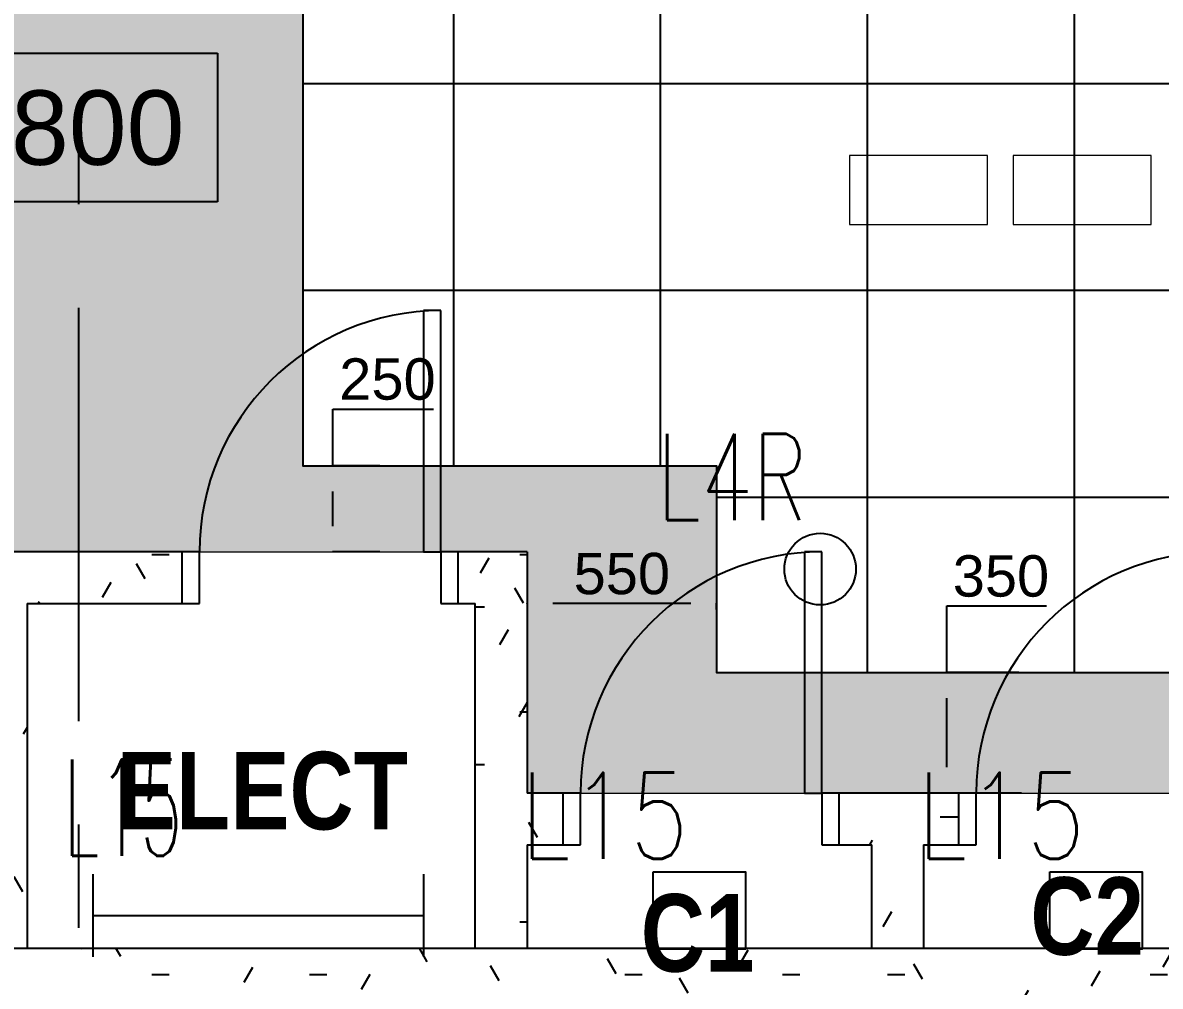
# Model space of a CAD drawing. Header units: millimetres. Extents: x -92759 to 184353, y -15225 to 86714.
# Drawn here: x 85339 to 88637, y 57831 to 60627 of the extents above; entities that cross this region are included whole.
import ezdxf

# ---------------------------------------------------------------- set-up
doc = ezdxf.new("R2010")
doc.units = ezdxf.units.MM
doc.linetypes.add('IDA - Grid Line', pattern=[2100, 1200, -300, 300, -300])
doc.layers.get('Defpoints').update_dxf_attribs({"color": 8})
for name, color, linetype in [('0-1', 9, 'Continuous'), ('0-L15', 1, 'Continuous'), ('A-_DOOR----_E-1', 8, 'Continuous'), ('A-_ROOMNAME_A', 8, 'Continuous'), ('A-_WALL----_E', 8, 'Continuous'), ('A-_WALL----_H-1', 9, 'Continuous'), ('A-_WALLPRTN_E', 8, 'Continuous'), ('A-PATT-CONC', 8, 'Continuous'), ('E-_LIGT----_E-', 3, 'Continuous'), ('E-legend', 1, 'Continuous'), ('HF Text', 7, 'Continuous'), ('HFI 02', 7, 'Continuous')]:
    doc.layers.add(name, color=color, linetype=linetype)
for name, color, linetype, lineweight in [('HFI 9MM FPB', 94, 'Continuous', 5), ('M-ACMV_Control Panel', 7, 'Continuous', 25), ('M-ACMV_CP_ HL', 7, 'Continuous', 20), ('M-ACMV_FCU-1', 86, 'Continuous', 9)]:
    doc.layers.add(name, color=color, linetype=linetype, lineweight=lineweight)
doc.layers.add('S-_ANOTGRID_E-1', color=9, linetype='IDA - Grid Line', true_color=0x808080)
doc.styles.add('Arial', font='arial.ttf')
doc.styles.add('Arial Narrow_B_2', font='ARIALNB.TTF', dxfattribs={"height": 180})
doc.styles.add('Arial_4', font='arial.ttf', dxfattribs={"height": 1.8})
doc.styles.add('Simplex', font='simplex_.ttf', dxfattribs={"width": 0.7, "height": 450})
doc.styles.add('TEXT_Default', font='SIMPLEX.SHX', dxfattribs={"width": 0.8})
doc.dimstyles.new('Home Fibre 02', dxfattribs={"dimscale": 0, "dimtxt": 120, "dimasz": 75, "dimexe": 1.25, "dimexo": 0.625, "dimgap": 25, "dimtad": 1, "dimtoh": 1, "dimdec": 0, "dimtxsty": 'Arial', "dimcen": 2.5, "dimadec": 0, "dimazin": 0, "dimtfac": 1, "dimtdec": 0, "dimtmove": 0, "dimatfit": 3, "dimfxl": 3, "dimarcsym": 0})
pattern_1 = [(0, (-11670.95, 40338.29), (609.6, 152.4), [50.292, -406.908, 50.292, -406.908, -2438.4]), (0, (-11670.95, 40338.29), (609.6, 152.4), [-914.4, 50.292, -864.108, 50.292, -406.908, -1066.8]), (0, (-11670.95, 40338.29), (609.6, 152.4), [-2286, 50.292, -254.508, 50.292, -711.708]), (120, (-11442.35, 40414.49), (-436.7823, 451.7291), [50.292, -406.908, 50.292, -406.908, -2438.4]), (120, (-11442.35, 40414.49), (-436.7823, 451.7291), [-914.4, 50.292, -864.108, 50.292, -406.908, -1066.8]), (120, (-11442.35, 40414.49), (-436.7823, 451.7291), [-2286, 50.292, -254.508, 50.292, -711.708]), (240, (-11366.15, 40719.29), (-172.8177, -604.1291), [50.292, -406.908, 50.292, -406.908, -2438.4]), (240, (-11366.15, 40719.29), (-172.8177, -604.1291), [-914.4, 50.292, -864.108, 50.292, -406.908, -1066.8]), (240, (-11366.15, 40719.29), (-172.8177, -604.1291), [-2286, 50.292, -254.508, 50.292, -711.708])]

# ---------------------------------------------------------------- blocks, each defined once
blk = doc.blocks.new('IDA - F - Single - Swing - 800L X 2100H - FMD-03-2HR RISERS-10593743-BLK8_RHH_2ND STOREY PLAN')
at = {"layer": 'A-_DOOR----_E-1'}
for p, q in [((350, 775), (300, 775)), ((300, 775), (300, 75)), ((350, 75), (350, 775)), ((-350, 75), (-400, 75)), ((-350, -75), (-350, 75)), ((300, 75), (350, 75)), ((400, 75), (350, 75)), ((350, 75), (350, -75)), ((-400, -75), (-350, -75)), ((350, -75), (400, -75))]:
    blk.add_line(p, q, dxfattribs=at)
blk.add_arc((350, 75), 700, 90, 180, dxfattribs=at)
blk.add_arc((350, 75), 700, 90, 180, dxfattribs=at)
blk = doc.blocks.new('A$C3019c3af')
at = {"layer": 'A-_WALL----_H-1'}
h = blk.add_hatch(dxfattribs=at)
h.set_pattern_fill('FP_8', color=256, style=0, pattern_type=2)
h.set_pattern_definition(pattern_1)
h.paths.add_polyline_path([(2650, 25200), (2650, 26350), (2500, 26350), (2500, 25200)])
h = blk.add_hatch(dxfattribs=at)
h.set_pattern_fill('FP_8', color=256, style=0, pattern_type=2)
h.set_pattern_definition(pattern_1)
h.paths.add_polyline_path([(3950, 26200), (4100, 26200), (4100, 26350), (3900, 26350), (3900, 26200)])
h.paths.add_polyline_path([(3100, 26200), (3100, 26350), (2650, 26350), (2650, 26200)])
h = blk.add_hatch(dxfattribs=at)
h.set_pattern_fill('FP_8', color=256, style=0, pattern_type=2)
h.set_pattern_definition(pattern_1)
h.paths.add_polyline_path([(4100, 25200), (4100, 26200), (3950, 26200), (3950, 25200)])
h = blk.add_hatch(dxfattribs=at)
h.set_pattern_fill('FP_8', color=256, style=0, pattern_type=2)
h.set_pattern_definition(pattern_1)
h.paths.add_polyline_path([(7332.5, 25500), (7400, 25500), (7400, 25650), (7332.5, 25650), (7332.5, 25575)])
h.paths.add_polyline_path([(4100, 25500), (4205, 25500), (4205, 25650), (4100, 25650), (4100, 25575)])
h.paths.add_polyline_path([(5250, 25500), (5352.5, 25500), (5352.5, 25650), (5005, 25650), (5005, 25500), (5100, 25500)])
h.paths.add_polyline_path([(6250, 25500), (6532.5, 25500), (6532.5, 25650), (6152.5, 25650), (6152.5, 25500)])
h = blk.add_hatch(dxfattribs=at)
h.set_pattern_fill('FP_8', color=256, style=0, pattern_type=2)
h.set_pattern_definition(pattern_1)
h.paths.add_polyline_path([(5100, 25200), (5250, 25200), (5250, 25500), (5100, 25500)])
h = blk.add_hatch(dxfattribs=at)
h.set_pattern_fill('FP_8', color=256, style=0, pattern_type=2)
h.set_pattern_definition(pattern_1)
h.paths.add_polyline_path([(7400, 25050), (7400, 25200), (2500, 25200), (2500, 25050), (6928.3, 25050)])
at = {"layer": 'A-_WALL----_E'}
for p, q in [((2500, 25200), (2650, 25200)), ((3950, 25200), (4100, 25200)), ((5100, 25200), (5250, 25200))]:
    blk.add_line(p, q, dxfattribs=at)
at = {"layer": 'A-_WALLPRTN_E'}
for p, q in [((3100, 26350), (2500, 26350)), ((3100, 26200), (3100, 26350)), ((4100, 26350), (3900, 26350)), ((3900, 26200), (3900, 26350)), ((4100, 26350), (4100, 25650)), ((2650, 26200), (2650, 25200)), ((2650, 26200), (3100, 26200)), ((3900, 26200), (3950, 26200)), ((3950, 25200), (3950, 26200)), ((4205, 25650), (4100, 25650)), ((4205, 25500), (4205, 25650)), ((5352.5, 25650), (5005, 25650)), ((5005, 25500), (5005, 25650)), ((5352.5, 25500), (5352.5, 25650)), ((4100, 25500), (4100, 25200)), ((4100, 25500), (4205, 25500)), ((5005, 25500), (5100, 25500)), ((5100, 25200), (5100, 25500)), ((5250, 25500), (5250, 25200)), ((5250, 25500), (5352.5, 25500)), ((2650, 25200), (3950, 25200)), ((4100, 25200), (5100, 25200)), ((5250, 25200), (6250, 25200))]:
    blk.add_line(p, q, dxfattribs=at)
at = {"layer": 'S-_ANOTGRID_E-1'}
blk.add_line((2800, -20341.4), (2800, 52351.8), dxfattribs=at)
at = {"layer": 'A-_DOOR----_E-1'}
for p in [(3500, 26275), (4605, 25575), (5752.5, 25575)]:
    blk.add_blockref('IDA - F - Single - Swing - 800L X 2100H - FMD-03-2HR RISERS-10593743-BLK8_RHH_2ND STOREY PLAN', p, dxfattribs=at)
at = {"layer": 'A-_ROOMNAME_A', "char_height": 225, "attachment_point": 1, "style": 'Arial Narrow_B_2'}
for s, insert, width in [('ELECT', (2909.9, 25769.5), 1046.202), ('C2', (5559.8, 25405.6), 408.861), ('C1', (4429.9, 25356.8), 408.861)]:
    blk.add_mtext(s, dxfattribs=dict(at, insert=insert, width=width))
blk = doc.blocks.new('*D848')
at = {"layer": 'Defpoints', "color": 0, "transparency": 16777216}
for p in [(-364600.9, -161577.3), (-364391.6, -161577.3), (-364383.6, -161927.3)]:
    blk.add_point(p, dxfattribs=at)
at = {"layer": 'HFI 9MM FPB', "color": 0, "lineweight": -2, "transparency": 16777216}
for p, q in [((-364600.9, -161577.3), (-364600.9, -161384.3)), ((-364600.9, -161384.3), (-364311.3, -161384.3)), ((-364392.2, -161577.3), (-364602.2, -161577.3)), ((-364600.9, -161852.3), (-364600.9, -161652.3)), ((-364384.2, -161927.3), (-364602.2, -161927.3))]:
    blk.add_line(p, q, dxfattribs=at)
at = {"layer": 'HFI 9MM FPB', "color": 0, "transparency": 16777216}
for points in [[(-364613.4, -161652.3), (-364588.4, -161652.3), (-364600.9, -161577.3)], [(-364613.4, -161852.3), (-364588.4, -161852.3), (-364600.9, -161927.3)]]:
    blk.add_solid(points, dxfattribs=at)
at = {"layer": 'HFI 9MM FPB', "color": 0, "transparency": 16777216, "insert": (-364443.6, -161298), "char_height": 120, "attachment_point": 5, "style": 'Arial'}
blk.add_mtext('350', dxfattribs=at)
blk = doc.blocks.new('*D815')
at = {"layer": 'Defpoints', "color": 0, "transparency": 16777216}
for p in [(-365818.1, -161377.3), (-365818.1, -161377.3), (-365268.1, -161394.9)]:
    blk.add_point(p, dxfattribs=at)
at = {"layer": 'HFI 9MM FPB', "color": 0, "lineweight": -2, "transparency": 16777216}
for p, q in [((-365818.1, -161376.7), (-365818.1, -161376.1)), ((-365343.1, -161377.3), (-365743.1, -161377.3)), ((-365268.1, -161394.3), (-365268.1, -161376.1))]:
    blk.add_line(p, q, dxfattribs=at)
at = {"layer": 'HFI 9MM FPB', "color": 0, "transparency": 16777216}
for points in [[(-365743.1, -161364.8), (-365743.1, -161389.8), (-365818.1, -161377.3)], [(-365343.1, -161364.8), (-365343.1, -161389.8), (-365268.1, -161377.3)]]:
    blk.add_solid(points, dxfattribs=at)
at = {"layer": 'HFI 9MM FPB', "color": 0, "transparency": 16777216, "insert": (-365543.1, -161291), "char_height": 120, "attachment_point": 5, "style": 'Arial'}
blk.add_mtext('550', dxfattribs=at)
blk = doc.blocks.new('*D850')
at = {"layer": 'Defpoints', "color": 0, "transparency": 16777216}
for p in [(-366244.7, -160977.3), (-366381.2, -161227.3), (-366244.7, -161227.3)]:
    blk.add_point(p, dxfattribs=at)
at = {"layer": 'HFI 9MM FPB', "color": 0, "lineweight": -2, "transparency": 16777216}
for p, q in [((-366381.2, -160977.3), (-366381.2, -160812.8)), ((-366381.2, -160812.8), (-366089.4, -160812.8)), ((-366245.3, -160977.3), (-366382.5, -160977.3)), ((-366381.2, -161152.3), (-366381.2, -161052.3)), ((-366245.3, -161227.3), (-366382.5, -161227.3))]:
    blk.add_line(p, q, dxfattribs=at)
at = {"layer": 'HFI 9MM FPB', "color": 0, "transparency": 16777216}
for points in [[(-366393.7, -161052.3), (-366368.7, -161052.3), (-366381.2, -160977.3)], [(-366393.7, -161152.3), (-366368.7, -161152.3), (-366381.2, -161227.3)]]:
    blk.add_solid(points, dxfattribs=at)
at = {"layer": 'HFI 9MM FPB', "color": 0, "transparency": 16777216, "insert": (-366222.8, -160726.5), "char_height": 120, "attachment_point": 5, "style": 'Arial'}
blk.add_mtext('250', dxfattribs=at)
blk = doc.blocks.new('L15 Square')
at = {"layer": 'E-legend', "lineweight": 25}
blk.add_lwpolyline([(-438942.6, 389274.6), (-438674.5, 389274.6), (-438674.5, 389050.7), (-438942.6, 389050.7)], close=True, dxfattribs=at)
at = {"layer": 'E-legend', "lineweight": 25, "style": 'TEXT_Default', "width": 0.8}
blk.add_text('L15', height=250, dxfattribs=at).set_placement((-439328, 389312.8))
blk = doc.blocks.new('L15-RISER')
at = {"layer": 'E-legend', "lineweight": 25}
for p, q in [((20488.5, -12614.6), (20488.5, -12914.6)), ((21688.5, -12914.6), (21688.5, -12614.6)), ((20488.5, -12764.6), (21688.5, -12764.6))]:
    blk.add_line(p, q, dxfattribs=at)
at = {"layer": 'E-legend', "lineweight": 25, "style": 'Simplex', "width": 0.5}
blk.add_text('L15', height=350, dxfattribs=at).set_placement((20383.5, -12548.1))
blk = doc.blocks.new('A$C020d881d')
at = {"layer": 'E-legend', "lineweight": 25}
blk.add_circle((818.7, 172), 103.8, dxfattribs=at)
at = {"layer": 'E-legend', "lineweight": 25, "style": 'Simplex', "width": 0.7}
blk.add_text('L4R', height=250, dxfattribs=at).set_placement((345.2, 314.3))
blk = doc.blocks.new('EL_B8_L2_R4')
at = {"layer": '0-L15', "xscale": 0.8, "yscale": 0.8, "zscale": 0.8}
blk.add_blockref('L15-RISER', (-21149.7, -11093.8), dxfattribs=at)
at = {"layer": '0-L15', "color": 0, "linetype": 'ByBlock', "lineweight": 0}
for p in [(435808.5, -410453.5), (436958.5, -410453.5)]:
    blk.add_blockref('L15 Square', p, dxfattribs=at)
at = {"layer": 'E-_LIGT----_E-', "ltscale": 0.5}
blk.add_blockref('A$C020d881d', (-3468.7, -20472), dxfattribs=at)
blk = doc.blocks.new('A$Ce886c8c0')
at = {"layer": 'M-ACMV_Control Panel', "lineweight": 5}
blk.add_lwpolyline([(200, -200), (200, 200), (0, 200), (0, -200)], close=True, dxfattribs=at)
blk.add_solid([(0, -200), (200, -200), (200, 200), (0, -200)], dxfattribs=at)
blk = doc.blocks.new('ACMV_B8_L2')
at = {"layer": 'M-ACMV_CP_ HL', "rotation": 270}
for p in [(148600, -45474.7), (149075, -45474.7)]:
    blk.add_blockref('A$Ce886c8c0', p, dxfattribs=at)
blk = doc.blocks.new('RCP_B8L2')
at = {"layer": 'A-PATT-CONC'}
h = blk.add_hatch(dxfattribs=at)
h.set_pattern_fill('ANSI37', color=256, scale=189, angle=45)
h.set_pattern_definition([(90, (-362868.07, -159177.3), (-600.075, 0), []), (180, (-362868.07, -159177.3), (-6e-14, -600.075), [])])
h.paths.add_polyline_path([(-366468.1, -159177.3), (-366468.1, -160977.3), (-365268.1, -160977.3), (-365268.1, -161577.3), (-362868.1, -161577.3), (-362868.1, -159177.3)])
at = {"layer": 'HFI 9MM FPB'}
h = blk.add_hatch(dxfattribs=at)
h.set_pattern_fill('ANSI33', color=256, scale=50)
h.set_pattern_definition([(45, (-381589.02, -647239), (-224.5064, 224.5064), []), (45, (-381364.5, -647239), (-224.5064, 224.5064), [158.75, -79.375])])
h.paths.add_polyline_path([(-397818.1, -145727.3), (-400118.1, -145727.3), (-400118.1, -175677.3), (-397818.1, -175677.3), (-397818.1, -149677.3), (-369818.1, -149677.3), (-369818.1, -175677.3), (-400118.1, -175677.3), (-400118.1, -180477.3), (-377418.1, -180477.3), (-377418.1, -194177.3), (-377868.1, -194177.3), (-377868.1, -197377.3), (-373818.1, -197377.3), (-373818.1, -196977.3), (-373218.1, -196977.3), (-373218.1, -197377.3), (-372328.1, -197377.3), (-372328.1, -187777.3), (-373518.1, -187777.3), (-373518.1, -183977.3), (-369718.1, -183977.3), (-369718.1, -184377.3), (-367302.1, -184377.3), (-367302.1, -183227.3), (-367418.1, -183227.3), (-367418.1, -174577.3), (-365018.1, -174577.3), (-365018.1, -174045.3), (-364918.1, -174045.3), (-364918.1, -173009.3), (-365018.1, -173009.3), (-365018.1, -172877.3), (-367418.1, -172877.3), (-367418.1, -161227.3), (-365818.1, -161227.3), (-365818.1, -161927.3), (-362518.1, -161927.3), (-362518.1, -160193), (-362518.1, -159277.3), (-362718.1, -159277.3), (-362718.1, -157677.3), (-364168.1, -157677.3), (-364168.1, -158127.3), (-364455.6, -158127.3), (-365318.1, -158127.3), (-365318.1, -158827.3), (-366818.1, -158827.3), (-366818.1, -159277.3), (-367418.1, -159277.3), (-367418.1, -145307.3), (-369018.1, -145307.3), (-369018.1, -145557.3), (-369818.1, -145557.3), (-369818.1, -147877.3), (-377418.1, -147877.3), (-377418.1, -145557.7), (-379668.1, -145557.7), (-379668.1, -147877.3), (-394868.1, -147877.3), (-394868.1, -146527.3), (-397818.1, -146527.3)])
h.paths.add_polyline_path([(-399868.1, -146002.3), (-398068.1, -146002.3), (-398068.1, -175402.3), (-399868.1, -175402.3)], flags=16)
h.paths.add_polyline_path([(-379218.1, -147877.3), (-379218.1, -146077.3), (-378018.1, -146077.3), (-378018.1, -147877.3), (-369818.1, -147877.3), (-369818.1, -149677.3), (-397818.1, -149677.3), (-397818.1, -147877.3), (-397818.1, -146677.3), (-396618.1, -146677.3), (-395418.1, -146677.3), (-395418.1, -147877.3)], flags=16)
h.paths.add_polyline_path([(-369518.1, -175677.3), (-367718.1, -175677.3), (-367718.1, -145677.3), (-369518.1, -145677.3)], flags=16)
h.paths.add_polyline_path([(-366468.1, -159177.3), (-366468.1, -160977.3), (-365268.1, -160977.3), (-365268.1, -161577.3), (-362868.1, -161577.3), (-362868.1, -159177.3)], flags=16)
h.paths.add_polyline_path([(-376718.1, -196977.3), (-373718.1, -196977.3), (-373718.1, -187977.3), (-373718.1, -187977.3), (-373718.1, -183777.3), (-367718.1, -183777.3), (-367718.1, -175977.3), (-399518.1, -175977.3), (-399518.1, -180177.3), (-376718.1, -180177.3)], flags=16)
at = {"layer": 'HFI 02'}
blk.add_lwpolyline([(-366468.1, -159177.3), (-366468.1, -160977.3), (-365268.1, -160977.3), (-365268.1, -161577.3), (-362868.1, -161577.3), (-362868.1, -159177.3)], close=True, dxfattribs=at)
at = {"layer": 'HFI 9MM FPB'}
blk.add_lwpolyline([(-367418.1, -172877.3), (-367418.1, -161227.3), (-365818.1, -161227.3), (-365818.1, -161927.3), (-362518.1, -161927.3), (-362518.1, -160193), (-362518.1, -159277.3), (-362718.1, -159277.3), (-362718.1, -157677.3), (-364168.1, -157677.3), (-364168.1, -158127.3), (-364455.6, -158127.3), (-365318.1, -158127.3), (-365318.1, -158827.3), (-366818.1, -158827.3), (-366818.1, -159277.3), (-367418.1, -159277.3), (-367418.1, -145307.3)], dxfattribs=at)
at = {"layer": 'HF Text', "insert": (-368177.7, -159888.2), "char_height": 215.85, "width": 1353.585, "attachment_point": 1, "style": 'Arial_4', "bg_fill": 16, "box_fill_scale": 1.5, "bg_fill_color": 256, "bg_fill_transparency": 0}
blk.add_mtext('CH= 2800', dxfattribs=at)
at = {"layer": 'HFI 9MM FPB'}
for base, p1, p2, picture, middle in [((-366381.2, -161227.3), (-366244.7, -160977.3), (-366244.7, -161227.3), '*D850', (-366222.8, -160812.8)), ((-364600.9, -161577.3), (-364383.6, -161927.3), (-364391.6, -161577.3), '*D848', (-364443.6, -161384.3))]:
    dim = blk.add_linear_dim(base=base, p1=p1, p2=p2, angle=90, dimstyle='Home Fibre 02', override={"dimscale": 1}, dxfattribs=at)
    dim.commit()
    dim.dimension.update_dxf_attribs({"geometry": picture, "text_midpoint": middle, "dimtype": 160})
dim = blk.add_linear_dim(base=(-365818.1, -161377.3), p1=(-365268.1, -161394.9), p2=(-365818.1, -161377.3), dimstyle='Home Fibre 02', override={"dimscale": 1}, dxfattribs=at)
dim.commit()
dim.dimension.update_dxf_attribs({"geometry": '*D815', "text_midpoint": (-365543.1, -161291)})

msp = doc.modelspace()

# ---------------------------------------------------------------- block references
at = {"layer": '0-1'}
msp.add_blockref('A$C3019c3af', (82701.1, 32741.2), dxfattribs=at)
at = {"layer": 'A-PATT-CONC'}
msp.add_blockref('RCP_B8L2', (452619.1, 220318.5), dxfattribs=at)
at = {"layer": 'E-legend', "color": 7}
msp.add_blockref('EL_B8_L2_R4', (90301.1, 79341.2), dxfattribs=at)
at = {"layer": 'M-ACMV_FCU-1'}
msp.add_blockref('ACMV_B8_L2', (-60663.6, 105715.9), dxfattribs=at)

doc.saveas('drawing.dxf')
